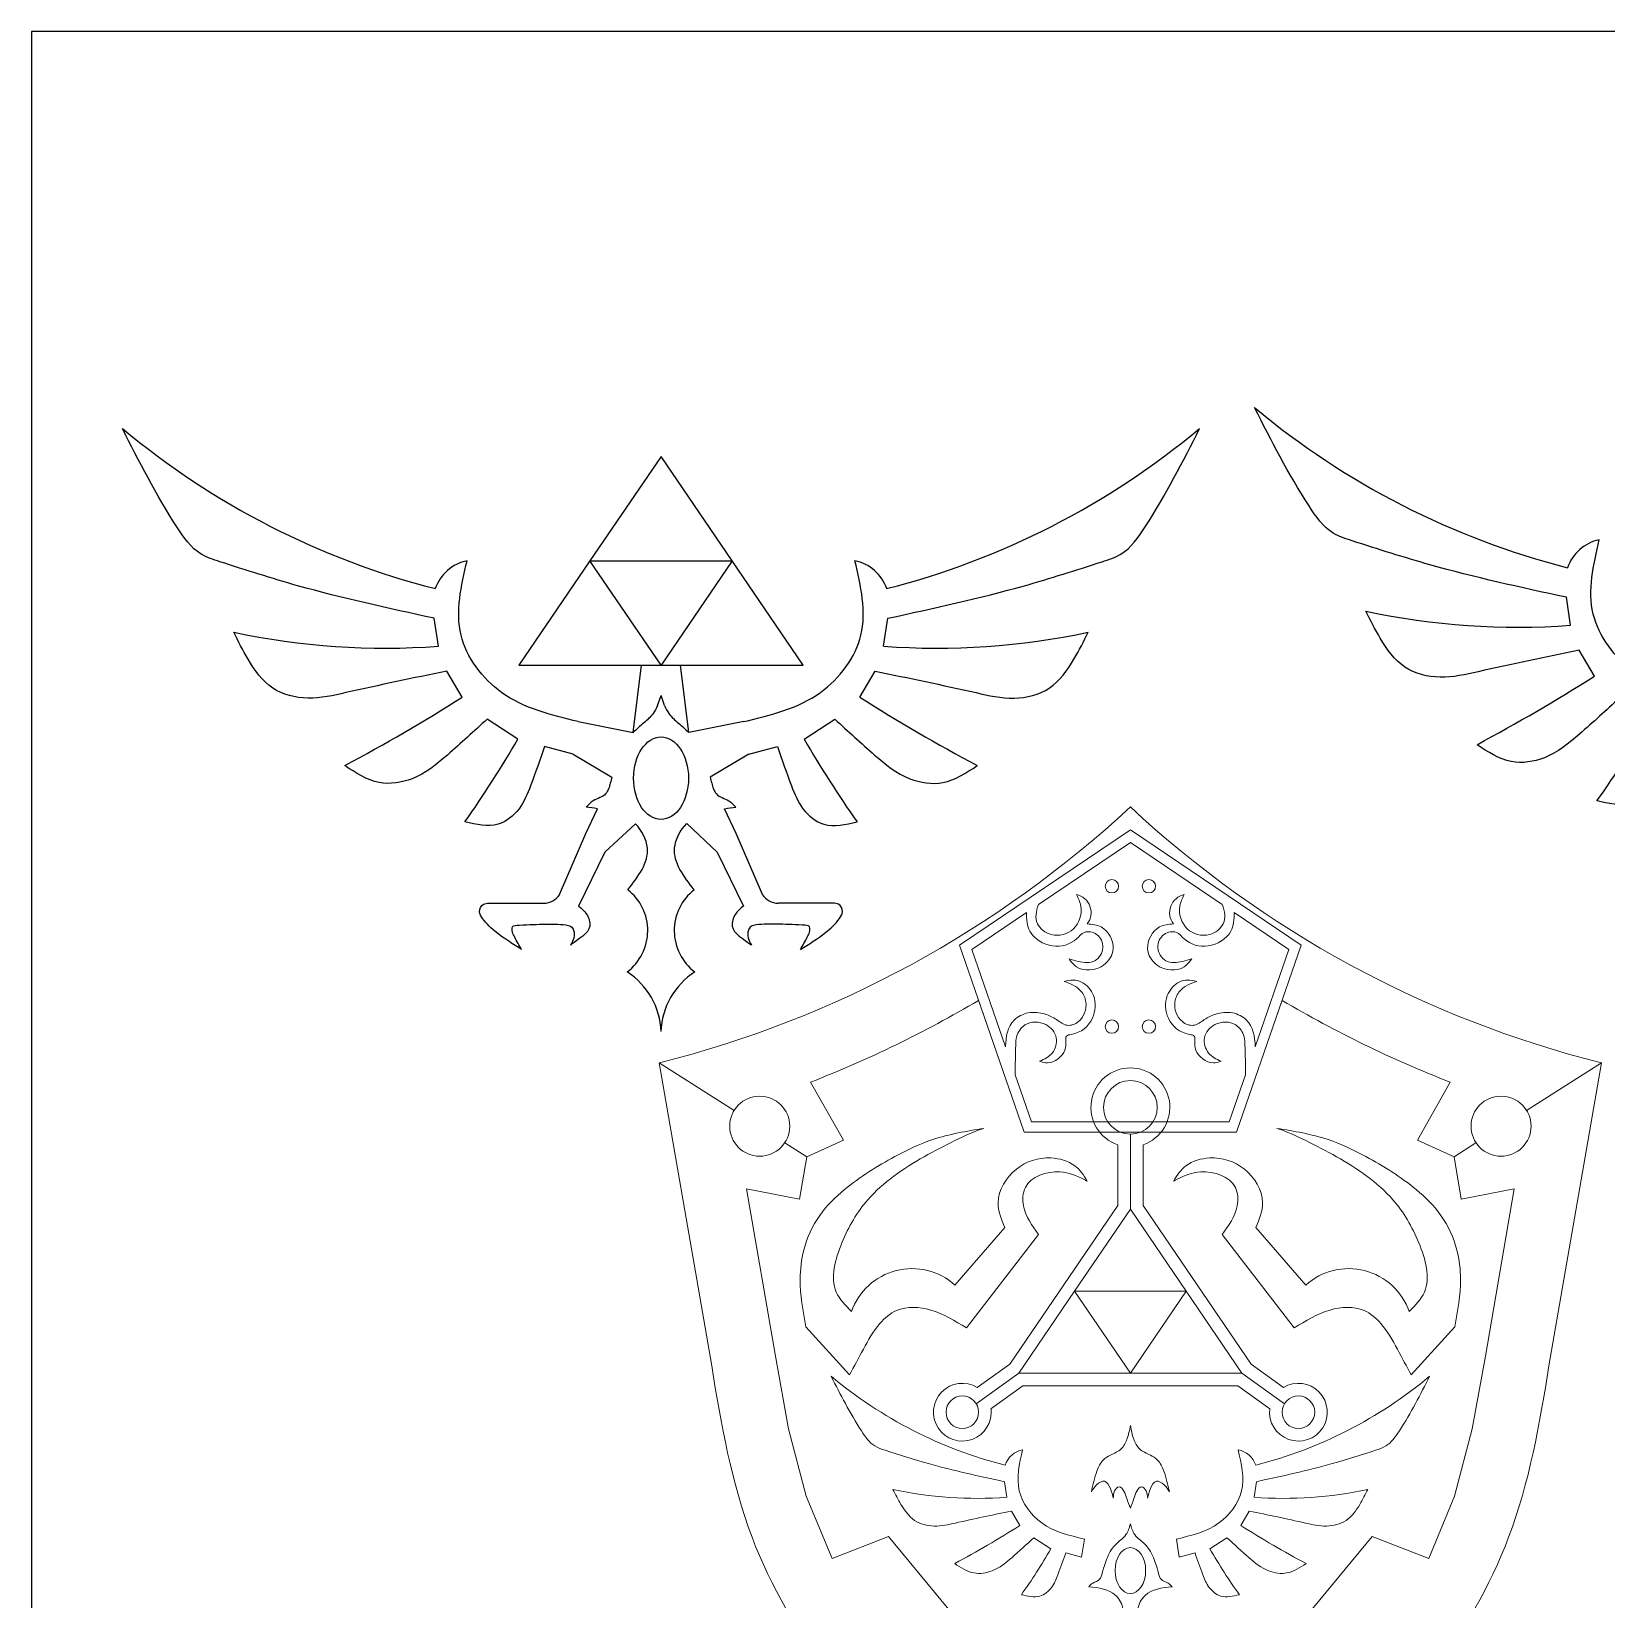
# Model space of a CAD drawing. Header units: inches. Extents: x 0 to 12, y 0 to 12.
# Drawn here: x 0 to 2.781, y 9.231 to 12 of the extents above; entities that cross this region are included whole.
import ezdxf

# ---------------------------------------------------------------- set-up
doc = ezdxf.new("R2010")
doc.units = ezdxf.units.IN
doc.header["$MEASUREMENT"] = 0
doc.layers.get('0').update_dxf_attribs({"color": 5})
doc.layers.add('Wingcrest', color=1, linetype='Continuous')

msp = doc.modelspace()

# ---------------------------------------------------------------- linework, layer by layer
at = {"lineweight": 0}
for p, q in [((1.9402, 10.5901), (1.6385, 10.3864)), ((1.778, 10.4587), (1.9402, 10.5682)), ((2.2419, 10.3864), (1.9402, 10.5901)), ((1.9402, 10.5682), (2.1023, 10.4587)), ((1.6602, 10.3791), (1.7567, 10.4443)), ((2.1236, 10.4443), (2.2202, 10.3791)), ((1.6385, 10.3864), (1.7528, 10.0566)), ((1.7198, 10.2072), (1.6602, 10.3791)), ((2.1276, 10.0566), (2.2419, 10.3864)), ((2.2202, 10.3791), (2.1606, 10.2072)), ((1.7528, 10.0566), (1.6721, 10.2893)), ((2.2082, 10.2893), (2.1276, 10.0566)), ((1.2406, 10.0948), (1.1085, 10.1788)), ((2.7718, 10.1788), (2.6397, 10.0948)), ((1.7657, 10.0747), (1.7369, 10.1579)), ((2.1435, 10.1579), (2.1146, 10.0747)), ((1.3755, 10.1449), (1.4334, 10.0424)), ((2.447, 10.0424), (2.5048, 10.1449)), ((1.9402, 10.0747), (1.7657, 10.0747)), ((2.1146, 10.0747), (1.9402, 10.0747)), ((1.4334, 10.0424), (1.3688, 10.0132)), ((1.9402, 10.0566), (1.7528, 10.0566)), ((1.7528, 10.0566), (1.9402, 10.0566)), ((2.1276, 10.0566), (1.9402, 10.0566)), ((1.9402, 10.0566), (2.1276, 10.0566)), ((1.9402, 9.9204), (1.9402, 10.0529)), ((2.5116, 10.0132), (2.447, 10.0424)), ((1.3688, 10.0132), (1.33, 10.0379)), ((1.3688, 10.0132), (1.3562, 9.9383)), ((1.9179, 10.0343), (1.9179, 9.9272)), ((1.9625, 9.9272), (1.9625, 10.0343)), ((2.5503, 10.0379), (2.5116, 10.0132)), ((2.5241, 9.9383), (2.5116, 10.0132)), ((1.3562, 9.9383), (1.2624, 9.9562)), ((1.2624, 9.9562), (1.3134, 9.6611)), ((2.618, 9.9562), (2.5241, 9.9383)), ((2.567, 9.6611), (2.618, 9.9562)), ((1.9179, 9.9272), (1.7271, 9.6467)), ((1.9402, 9.9204), (1.8417, 9.7756)), ((2.0386, 9.7756), (1.9402, 9.9204)), ((2.1533, 9.6467), (1.9625, 9.9272)), ((1.6305, 9.7866), (1.7185, 9.8882)), ((1.7782, 9.8757), (1.6508, 9.7108)), ((2.1021, 9.8757), (2.2295, 9.7108)), ((2.2499, 9.7866), (2.1619, 9.8882)), ((1.8417, 9.7756), (1.7433, 9.6309)), ((1.9402, 9.6309), (1.8417, 9.7756)), ((1.8417, 9.7756), (2.0386, 9.7756)), ((2.0386, 9.7756), (1.9402, 9.6309)), ((2.1371, 9.6309), (2.0386, 9.7756)), ((1.4443, 9.6277), (1.3674, 9.7127)), ((2.436, 9.6277), (2.5129, 9.7127)), ((1.3134, 9.6611), (1.3367, 9.5328)), ((2.5437, 9.5328), (2.567, 9.6611)), ((1.7433, 9.6309), (1.668, 9.5769)), ((1.7271, 9.6467), (1.6699, 9.6057)), ((1.7433, 9.6309), (1.9402, 9.6309)), ((1.9402, 9.6309), (2.1371, 9.6309)), ((2.1371, 9.6309), (2.2123, 9.5769)), ((2.2105, 9.6057), (2.1533, 9.6467)), ((1.6941, 9.5682), (1.7504, 9.6086)), ((1.7504, 9.6086), (1.9402, 9.6086)), ((1.9402, 9.6086), (2.1299, 9.6086)), ((2.1299, 9.6086), (2.1862, 9.5682)), ((1.3367, 9.5328), (1.3678, 9.4138)), ((2.5125, 9.4138), (2.5437, 9.5328)), ((1.7218, 9.4119), (1.7177, 9.4393)), ((2.1585, 9.4119), (2.1626, 9.4393)), ((1.3678, 9.4138), (1.4135, 9.3035)), ((2.4669, 9.3035), (2.5125, 9.4138)), ((1.7453, 9.362), (1.7301, 9.3875)), ((2.1351, 9.362), (2.1502, 9.3875)), ((1.4135, 9.3035), (1.5133, 9.3424)), ((1.5133, 9.3424), (1.6419, 9.1863)), ((1.7997, 9.3206), (1.7697, 9.3404)), ((1.859, 9.338), (1.8541, 9.306)), ((2.0214, 9.338), (2.0263, 9.306)), ((2.0807, 9.3206), (2.1107, 9.3404)), ((2.2384, 9.1863), (2.367, 9.3424)), ((2.367, 9.3424), (2.4669, 9.3035)), ((1.8541, 9.306), (1.826, 9.3134)), ((2.0263, 9.306), (2.0543, 9.3134))]:
    msp.add_line(p, q, dxfattribs=at)
at = {"color": 250, "lineweight": 0}
for p, q in [((1.1085, 10.1788), (1.201, 9.6437)), ((2.6793, 9.6437), (2.7718, 10.1788))]:
    msp.add_line(p, q, dxfattribs=at)
msp.add_lwpolyline([(0, 0), (12, 0), (12, 12), (0, 12)], close=True)
at = {"lineweight": 0}
for centre, radius in [((1.9076, 10.4906), 0.0118), ((1.9728, 10.4906), 0.0118), ((1.9076, 10.2428), 0.0118), ((1.9728, 10.2428), 0.0118), ((1.2857, 10.067), 0.053), ((2.5946, 10.067), 0.053)]:
    msp.add_circle(centre, radius, dxfattribs=at)
at = {"color": 250, "lineweight": 0}
for centre, start, end in [((0.6441, 12.0241), 284.1261, 312.9293), ((3.2362, 12.0241), 227.0707, 255.8739)]:
    msp.add_arc(centre, 1.9029, start, end, dxfattribs=at)
at = {"lineweight": 0}
for centre, radius, start, end in [((1.8383, 10.4441), 0.0326, 322.4729, 78.1054), ((2.0421, 10.4441), 0.0326, 101.8946, 217.5271), ((0.6441, 12.0241), 2.0166, 291.266, 300.649), ((3.2362, 12.0241), 2.0166, 239.351, 248.734), ((1.9402, 10.1003), 0.0697, 90, 251.3478), ((1.9402, 10.1003), 0.0697, 288.6522, 90), ((1.9402, 10.1003), 0.0474, 0, 180), ((1.9402, 10.1003), 0.0474, 180, 0), ((1.5547, 9.7024), 0.1132, 48.0042, 160.7442), ((2.3256, 9.7024), 0.1132, 19.2558, 131.9958), ((1.9121, 10.2245), 0.7804, 230.1334, 255.6659), ((1.9683, 10.2245), 0.7804, 284.3341, 309.8666), ((1.6435, 9.562), 0.051, 58.8504, 7.0054), ((2.2369, 9.562), 0.051, 172.9946, 121.1496), ((1.6435, 9.562), 0.0288, 0, 180), ((2.2369, 9.562), 0.0288, 0, 180), ((1.6435, 9.562), 0.0288, 180, 0), ((2.2369, 9.562), 0.0288, 180, 0), ((1.7583, 9.4549), 0.0417, 101.4674, 161.1937), ((2.1221, 9.4549), 0.0417, 18.8063, 78.5326), ((1.6698, 10.1213), 0.7114, 257.9267, 274.1924), ((2.2105, 10.1213), 0.7114, 265.8076, 282.0733), ((0.7226, 10.9828), 1.9165, 298.2597, 302.2494), ((3.1577, 10.9828), 1.9165, 237.7506, 241.7403), ((0.9473, 9.8106), 0.9831, 324.5017, 330.1066), ((2.933, 9.8106), 0.9831, 209.8934, 215.4983)]:
    msp.add_arc(centre, radius, start, end, dxfattribs=at)
msp.add_ellipse((1.9402, 9.2824), major_axis=(0, 0.0405), ratio=0.665933, dxfattribs=at)
for points, knots in [([(1.845, 10.476), (1.8483, 10.4694), (1.8578, 10.4501), (1.8456, 10.4102), (1.8026, 10.3986), (1.7693, 10.4243), (1.7737, 10.4464), (1.778, 10.4587)], [0, 0, 0, 0, 0.00433671, 0.01277802, 0.0209013, 0.027078, 0.03417887, 0.03417887, 0.03417887, 0.03417887]), ([(2.0353, 10.476), (2.0321, 10.4694), (2.0225, 10.4501), (2.0348, 10.4102), (2.0778, 10.3986), (2.1111, 10.4243), (2.1067, 10.4464), (2.1023, 10.4587)], [0, 0, 0, 0, 0.00433671, 0.01277802, 0.0209013, 0.027078, 0.03417887, 0.03417887, 0.03417887, 0.03417887]), ([(1.7567, 10.4443), (1.7567, 10.4324), (1.7587, 10.4047), (1.8012, 10.3786), (1.8402, 10.3893), (1.8583, 10.4134), (1.8845, 10.408), (1.8963, 10.3818), (1.8792, 10.3533), (1.8517, 10.3562), (1.8371, 10.3608), (1.8319, 10.3624)], [0.00161532, 0.00161532, 0.00161532, 0.00161532, 0.00843951, 0.01794767, 0.02676165, 0.03034979, 0.03473275, 0.03990875, 0.04526398, 0.05124625, 0.05456569, 0.05456569, 0.05456569, 0.05456569]), ([(2.1236, 10.4443), (2.1236, 10.4324), (2.1217, 10.4047), (2.0791, 10.3786), (2.0401, 10.3893), (2.0221, 10.4134), (1.9958, 10.408), (1.984, 10.3818), (2.0011, 10.3533), (2.0286, 10.3562), (2.0433, 10.3608), (2.0484, 10.3624)], [0.00161532, 0.00161532, 0.00161532, 0.00161532, 0.00843951, 0.01794767, 0.02676165, 0.03034979, 0.03473275, 0.03990875, 0.04526398, 0.05124625, 0.05456569, 0.05456569, 0.05456569, 0.05456569]), ([(1.8319, 10.3624), (1.8358, 10.3571), (1.8498, 10.3391), (1.8935, 10.3429), (1.9175, 10.3829), (1.8962, 10.4214), (1.8727, 10.4235), (1.8641, 10.4243)], [0.00033634, 0.00033634, 0.00033634, 0.00033634, 0.0041984, 0.013742, 0.02052441, 0.02924261, 0.03426993, 0.03426993, 0.03426993, 0.03426993]), ([(2.0484, 10.3624), (2.0445, 10.3571), (2.0305, 10.3391), (1.9868, 10.3429), (1.9628, 10.3829), (1.9842, 10.4214), (2.0076, 10.4235), (2.0162, 10.4243)], [0.00033634, 0.00033634, 0.00033634, 0.00033634, 0.0041984, 0.013742, 0.02052441, 0.02924261, 0.03426993, 0.03426993, 0.03426993, 0.03426993]), ([(1.823, 10.3227), (1.8343, 10.3185), (1.8523, 10.3115), (1.866, 10.2816), (1.8559, 10.2523), (1.8276, 10.2412), (1.8097, 10.2565), (1.7878, 10.2668), (1.7602, 10.2703), (1.7249, 10.2521), (1.7203, 10.2257), (1.7198, 10.2072)], [0.00030639, 0.00030639, 0.00030639, 0.00030639, 0.00723422, 0.01140536, 0.01883983, 0.0229945, 0.02731397, 0.03175048, 0.03768136, 0.04330908, 0.05350238, 0.05350238, 0.05350238, 0.05350238]), ([(1.78, 10.1816), (1.7845, 10.1801), (1.8014, 10.1754), (1.8264, 10.1941), (1.8265, 10.2142), (1.8255, 10.2279), (1.8511, 10.2299), (1.8774, 10.2529), (1.8809, 10.2963), (1.855, 10.3267), (1.8341, 10.3255), (1.823, 10.3227)], [0.000453, 0.000453, 0.000453, 0.000453, 0.00323887, 0.01091014, 0.01408877, 0.01589701, 0.01769875, 0.02708716, 0.03507638, 0.0414146, 0.04796878, 0.04796878, 0.04796878, 0.04796878]), ([(2.1003, 10.1816), (2.0959, 10.1801), (2.0789, 10.1754), (2.0539, 10.1941), (2.0539, 10.2142), (2.0548, 10.2279), (2.0293, 10.2299), (2.0029, 10.2529), (1.9995, 10.2963), (2.0253, 10.3267), (2.0462, 10.3255), (2.0574, 10.3227)], [0.000453, 0.000453, 0.000453, 0.000453, 0.00323887, 0.01091014, 0.01408877, 0.01589701, 0.01769875, 0.02708716, 0.03507638, 0.0414146, 0.04796878, 0.04796878, 0.04796878, 0.04796878]), ([(2.0574, 10.3227), (2.046, 10.3185), (2.028, 10.3115), (2.0144, 10.2816), (2.0244, 10.2523), (2.0528, 10.2412), (2.0707, 10.2565), (2.0926, 10.2668), (2.1201, 10.2703), (2.1554, 10.2521), (2.16, 10.2257), (2.1606, 10.2072)], [0.00030639, 0.00030639, 0.00030639, 0.00030639, 0.00723422, 0.01140536, 0.01883983, 0.0229945, 0.02731397, 0.03175048, 0.03768136, 0.04330908, 0.05350238, 0.05350238, 0.05350238, 0.05350238]), ([(1.78, 10.1816), (1.7883, 10.1855), (1.8051, 10.1935), (1.8144, 10.2249), (1.7913, 10.2523), (1.7543, 10.2526), (1.7385, 10.2286), (1.7372, 10.1977), (1.737, 10.1753), (1.7369, 10.1579)], [0.0000638, 0.0000638, 0.0000638, 0.0000638, 0.00537861, 0.01092551, 0.01688756, 0.02427956, 0.02934575, 0.0323294, 0.04278048, 0.04278048, 0.04278048, 0.04278048]), ([(2.1003, 10.1816), (2.0921, 10.1855), (2.0753, 10.1935), (2.066, 10.2249), (2.0891, 10.2523), (2.126, 10.2526), (2.1418, 10.2286), (2.1431, 10.1977), (2.1434, 10.1753), (2.1435, 10.1579)], [0.0000638, 0.0000638, 0.0000638, 0.0000638, 0.00537861, 0.01092551, 0.01688756, 0.02427956, 0.02934575, 0.0323294, 0.04278048, 0.04278048, 0.04278048, 0.04278048]), ([(1.6816, 10.0632), (1.651, 10.0582), (1.5961, 10.0492), (1.5139, 10.0093), (1.4449, 9.9667), (1.3876, 9.9108), (1.362, 9.8541), (1.3538, 9.7858), (1.3622, 9.7408), (1.3674, 9.7127)], [0, 0, 0, 0, 0.0185093, 0.0331391, 0.054433, 0.0670295, 0.0805547, 0.0908208, 0.1078467, 0.1078467, 0.1078467, 0.1078467]), ([(1.4478, 9.7398), (1.4371, 9.7506), (1.405, 9.7832), (1.4285, 9.8655), (1.4781, 9.9506), (1.5571, 10.0045), (1.6285, 10.0408), (1.664, 10.0576), (1.6816, 10.0632)], [0, 0, 0, 0, 0.00874255, 0.02624393, 0.04399088, 0.06904044, 0.08130712, 0.09240467, 0.09240467, 0.09240467, 0.09240467]), ([(2.1988, 10.0632), (2.2294, 10.0582), (2.2842, 10.0492), (2.3664, 10.0093), (2.4354, 9.9667), (2.4927, 9.9108), (2.5183, 9.8541), (2.5265, 9.7858), (2.5182, 9.7408), (2.5129, 9.7127)], [0, 0, 0, 0, 0.0185093, 0.0331391, 0.054433, 0.0670295, 0.0805547, 0.0908208, 0.1078467, 0.1078467, 0.1078467, 0.1078467]), ([(2.4325, 9.7398), (2.4432, 9.7506), (2.4753, 9.7832), (2.4518, 9.8655), (2.4023, 9.9506), (2.3232, 10.0045), (2.2518, 10.0408), (2.2163, 10.0576), (2.1988, 10.0632)], [0, 0, 0, 0, 0.00874255, 0.02624393, 0.04399088, 0.06904044, 0.08130712, 0.09240467, 0.09240467, 0.09240467, 0.09240467]), ([(1.7185, 9.8882), (1.7125, 9.9028), (1.6977, 9.9389), (1.7336, 9.9981), (1.7928, 10.0166), (1.8427, 10.0023), (1.8578, 9.9807), (1.8636, 9.9702)], [0, 0, 0, 0, 0.0091162, 0.02256182, 0.03539583, 0.04424211, 0.051276, 0.051276, 0.051276, 0.051276]), ([(2.1619, 9.8882), (2.1679, 9.9028), (2.1827, 9.9389), (2.1467, 9.9981), (2.0875, 10.0166), (2.0377, 10.0023), (2.0225, 9.9807), (2.0167, 9.9702)], [0, 0, 0, 0, 0.0091162, 0.02256182, 0.03539583, 0.04424211, 0.051276, 0.051276, 0.051276, 0.051276]), ([(1.7782, 9.8757), (1.7667, 9.8914), (1.7484, 9.9162), (1.7511, 9.974), (1.811, 9.994), (1.8471, 9.979), (1.862, 9.971), (1.8636, 9.9702)], [0, 0, 0, 0, 0.01143883, 0.01801906, 0.03139935, 0.04037691, 0.0415103, 0.0415103, 0.0415103, 0.0415103]), ([(2.1021, 9.8757), (2.1137, 9.8914), (2.1319, 9.9162), (2.1293, 9.974), (2.0693, 9.994), (2.0333, 9.979), (2.0184, 9.971), (2.0167, 9.9702)], [0, 0, 0, 0, 0.01143883, 0.01801906, 0.03139935, 0.04037691, 0.0415103, 0.0415103, 0.0415103, 0.0415103]), ([(1.4443, 9.6277), (1.4524, 9.6429), (1.469, 9.674), (1.4921, 9.7158), (1.5319, 9.7505), (1.5938, 9.7462), (1.6308, 9.7232), (1.6508, 9.7108)], [0, 0, 0, 0, 0.01038254, 0.02111262, 0.02864786, 0.04065201, 0.05478983, 0.05478983, 0.05478983, 0.05478983]), ([(2.436, 9.6277), (2.4279, 9.6429), (2.4114, 9.674), (2.3883, 9.7158), (2.3484, 9.7505), (2.2865, 9.7462), (2.2495, 9.7232), (2.2295, 9.7108)], [0, 0, 0, 0, 0.01038254, 0.02111262, 0.02864786, 0.04065201, 0.05478983, 0.05478983, 0.05478983, 0.05478983]), ([(1.7177, 9.4393), (1.6727, 9.4491), (1.6016, 9.4645), (1.5269, 9.4885), (1.483, 9.5027), (1.45, 9.5504), (1.4282, 9.5932), (1.4118, 9.6255)], [0, 0, 0, 0, 0.02753964, 0.04351363, 0.0474821, 0.05463243, 0.07669562, 0.07669562, 0.07669562, 0.07669562]), ([(2.1626, 9.4393), (2.2077, 9.4491), (2.2788, 9.4645), (2.3534, 9.4885), (2.3973, 9.5027), (2.4304, 9.5504), (2.4521, 9.5932), (2.4685, 9.6255)], [0, 0, 0, 0, 0.02753964, 0.04351363, 0.0474821, 0.05463243, 0.07669562, 0.07669562, 0.07669562, 0.07669562]), ([(1.9402, 9.5383), (1.9386, 9.5303), (1.9359, 9.5158), (1.9251, 9.4949), (1.9069, 9.4877), (1.8894, 9.4773), (1.8783, 9.4534), (1.874, 9.4338), (1.8714, 9.4216)], [0, 0, 0, 0, 0.00496667, 0.00889983, 0.01334248, 0.01630321, 0.02086423, 0.02843291, 0.02843291, 0.02843291, 0.02843291]), ([(1.9402, 9.5383), (1.9417, 9.5303), (1.9445, 9.5158), (1.9552, 9.4949), (1.9735, 9.4877), (1.9909, 9.4773), (2.0021, 9.4534), (2.0063, 9.4338), (2.009, 9.4216)], [0, 0, 0, 0, 0.00496667, 0.00889983, 0.01334248, 0.01630321, 0.02086423, 0.02843291, 0.02843291, 0.02843291, 0.02843291]), ([(1.859, 9.338), (1.8324, 9.3443), (1.7831, 9.3561), (1.7329, 9.4228), (1.7442, 9.471), (1.75, 9.4957)], [0, 0, 0, 0, 0.01607831, 0.02987121, 0.04449574, 0.04449574, 0.04449574, 0.04449574]), ([(2.0214, 9.338), (2.0479, 9.3443), (2.0973, 9.3561), (2.1475, 9.4228), (2.1362, 9.471), (2.1304, 9.4957)], [0, 0, 0, 0, 0.01607831, 0.02987121, 0.04449574, 0.04449574, 0.04449574, 0.04449574]), ([(1.91, 9.4105), (1.9086, 9.4159), (1.9061, 9.4264), (1.896, 9.4444), (1.879, 9.4344), (1.8739, 9.4259), (1.8714, 9.4216)], [0, 0, 0, 0, 0.00351206, 0.00679766, 0.00978558, 0.01288207, 0.01288207, 0.01288207, 0.01288207]), ([(1.9402, 9.3923), (1.9379, 9.3981), (1.934, 9.4084), (1.9306, 9.4215), (1.9208, 9.4339), (1.9103, 9.4224), (1.9101, 9.4146), (1.91, 9.4105)], [0, 0, 0, 0, 0.00367448, 0.00651244, 0.00872326, 0.0109429, 0.0134626, 0.0134626, 0.0134626, 0.0134626]), ([(1.9402, 9.3923), (1.9424, 9.3981), (1.9464, 9.4084), (1.9497, 9.4215), (1.9596, 9.4339), (1.9701, 9.4224), (1.9703, 9.4146), (1.9704, 9.4105)], [0, 0, 0, 0, 0.00367448, 0.00651244, 0.00872326, 0.0109429, 0.0134626, 0.0134626, 0.0134626, 0.0134626]), ([(1.9704, 9.4105), (1.9717, 9.4159), (1.9743, 9.4264), (1.9844, 9.4444), (2.0014, 9.4344), (2.0064, 9.4259), (2.009, 9.4216)], [0, 0, 0, 0, 0.00351206, 0.00679766, 0.00978558, 0.01288207, 0.01288207, 0.01288207, 0.01288207]), ([(1.7301, 9.3875), (1.6972, 9.3806), (1.6519, 9.3712), (1.5948, 9.3579), (1.5563, 9.3675), (1.5355, 9.3969), (1.5255, 9.4168), (1.521, 9.4257)], [0, 0, 0, 0, 0.02023305, 0.02779216, 0.03497388, 0.04239776, 0.04841567, 0.04841567, 0.04841567, 0.04841567]), ([(2.1502, 9.3875), (2.1832, 9.3806), (2.2285, 9.3712), (2.2855, 9.3579), (2.3241, 9.3675), (2.3448, 9.3969), (2.3548, 9.4168), (2.3593, 9.4257)], [0, 0, 0, 0, 0.02023305, 0.02779216, 0.03497388, 0.04239776, 0.04841567, 0.04841567, 0.04841567, 0.04841567]), ([(1.9402, 9.3649), (1.9383, 9.358), (1.9351, 9.3469), (1.9212, 9.3349), (1.9051, 9.3207), (1.8966, 9.2985), (1.891, 9.2801), (1.8872, 9.2647), (1.8741, 9.262), (1.8688, 9.2562), (1.8667, 9.2538)], [0, 0, 0, 0, 0.00412311, 0.00675957, 0.01082209, 0.01687384, 0.02044886, 0.02277519, 0.025562, 0.02745838, 0.02745838, 0.02745838, 0.02745838]), ([(1.9402, 9.3649), (1.9421, 9.358), (1.9452, 9.3469), (1.9592, 9.3349), (1.9752, 9.3207), (1.9837, 9.2985), (1.9894, 9.2801), (1.9932, 9.2647), (2.0063, 9.262), (2.0115, 9.2562), (2.0137, 9.2538)], [0, 0, 0, 0, 0.00412311, 0.00675957, 0.01082209, 0.01687384, 0.02044886, 0.02277519, 0.025562, 0.02745838, 0.02745838, 0.02745838, 0.02745838]), ([(1.7697, 9.3404), (1.7568, 9.3286), (1.7338, 9.3073), (1.7007, 9.28), (1.6609, 9.2742), (1.6408, 9.2876), (1.63, 9.2948)], [0, 0, 0, 0, 0.01052872, 0.01884852, 0.02537562, 0.03288337, 0.03288337, 0.03288337, 0.03288337]), ([(2.1107, 9.3404), (2.1235, 9.3286), (2.1465, 9.3073), (2.1797, 9.28), (2.2194, 9.2742), (2.2396, 9.2876), (2.2503, 9.2948)], [0, 0, 0, 0, 0.01052872, 0.01884852, 0.02537562, 0.03288337, 0.03288337, 0.03288337, 0.03288337]), ([(1.826, 9.3134), (1.8216, 9.3006), (1.8143, 9.2798), (1.803, 9.2514), (1.779, 9.2321), (1.759, 9.237), (1.7477, 9.2397)], [0, 0, 0, 0, 0.00813648, 0.01321573, 0.01827977, 0.02485473, 0.02485473, 0.02485473, 0.02485473]), ([(2.0543, 9.3134), (2.0588, 9.3006), (2.0661, 9.2798), (2.0774, 9.2514), (2.1014, 9.2321), (2.1213, 9.237), (2.1326, 9.2397)], [0, 0, 0, 0, 0.00813648, 0.01321573, 0.01827977, 0.02485473, 0.02485473, 0.02485473, 0.02485473]), ([(1.9076, 9.1729), (1.9179, 9.1862), (1.9344, 9.2075), (1.9118, 9.249), (1.8843, 9.2519), (1.8667, 9.2538)], [0, 0, 0, 0, 0.00906876, 0.01459213, 0.02458282, 0.02458282, 0.02458282, 0.02458282]), ([(1.9728, 9.1729), (1.9625, 9.1862), (1.9459, 9.2075), (1.9686, 9.249), (1.996, 9.2519), (2.0137, 9.2538)], [0, 0, 0, 0, 0.00906876, 0.01459213, 0.02458282, 0.02458282, 0.02458282, 0.02458282])]:
    msp.add_open_spline(points, degree=3, knots=knots, dxfattribs=at)
at = {"color": 250, "lineweight": 0}
for points in [[(1.9402, 8.6309), (1.832, 8.7113), (1.6422, 8.8526), (1.4052, 9.0836), (1.2516, 9.3461), (1.2177, 9.5407), (1.201, 9.6437)], [(1.9402, 8.6309), (2.0483, 8.7113), (2.2382, 8.8526), (2.4752, 9.0836), (2.6287, 9.3461), (2.6626, 9.5407), (2.6793, 9.6437)]]:
    msp.add_open_spline(points, degree=3, knots=[0, 0, 0, 0, 0.0808468, 0.1419248, 0.197496, 0.2597021, 0.2597021, 0.2597021, 0.2597021], dxfattribs=at)
at = {"layer": 'Wingcrest'}
for p, q in [((1.1115, 11.2497), (0.986, 11.0653)), ((1.2369, 11.0653), (1.1115, 11.2497)), ((0.986, 11.0653), (0.8606, 10.8809)), ((1.3623, 10.8809), (1.2369, 11.0653)), ((2.7174, 10.9515), (2.71, 11.0009)), ((0.7184, 10.9145), (0.711, 10.9639)), ((1.5045, 10.9145), (1.5119, 10.9639)), ((2.7596, 10.8617), (2.7323, 10.9076)), ((0.8606, 10.8809), (1.0769, 10.8809)), ((1.0626, 10.7621), (1.0769, 10.8809)), ((1.146, 10.8809), (1.3623, 10.8809)), ((1.1603, 10.7621), (1.146, 10.8809)), ((0.7606, 10.8247), (0.7333, 10.8706)), ((1.4623, 10.8247), (1.4896, 10.8706)), ((0.8586, 10.7502), (0.8046, 10.7859)), ((0.9653, 10.7815), (1.0626, 10.7621)), ((1.2576, 10.7815), (1.1603, 10.7621)), ((1.3643, 10.7502), (1.4183, 10.7859)), ((0.9564, 10.724), (0.906, 10.7372)), ((1.2665, 10.724), (1.3169, 10.7372)), ((0.9564, 10.724), (1.0249, 10.6834)), ((1.2665, 10.724), (1.198, 10.6834)), ((0.9787, 10.5841), (0.9992, 10.6277)), ((1.2442, 10.5841), (1.2237, 10.6277)), ((1.0662, 10.601), (1.0123, 10.5506)), ((1.157, 10.6013), (1.2106, 10.5506)), ((0.9325, 10.4763), (0.9787, 10.5841)), ((1.2904, 10.4763), (1.2442, 10.5841)), ((1.0123, 10.5506), (0.9657, 10.4557)), ((1.2106, 10.5506), (1.2572, 10.4557)), ((0.8075, 10.4608), (0.9045, 10.4608)), ((1.4154, 10.4608), (1.3184, 10.4608))]:
    msp.add_line(p, q, dxfattribs=at)
at = {"layer": 'Wingcrest', "color": 2}
for p, q in [((1.1115, 10.8809), (0.986, 11.0653)), ((0.986, 11.0653), (1.2369, 11.0653)), ((1.2369, 11.0653), (1.1115, 10.8809)), ((1.0769, 10.8809), (1.146, 10.8809)), ((1.105, 10.8098), (1.1116, 10.8278)), ((1.1179, 10.8098), (1.1116, 10.8278))]:
    msp.add_line(p, q, dxfattribs=at)
at = {"layer": 'Wingcrest'}
for centre, radius, start, end in [((3.0598, 12.4142), 1.4047, 230.1334, 255.6659), ((1.0608, 12.3772), 1.4047, 230.1334, 255.6659), ((1.1621, 12.3772), 1.4047, 284.3341, 309.8666), ((2.783, 11.029), 0.075, 101.4674, 161.1937), ((0.784, 10.992), 0.075, 101.4674, 161.1937), ((1.4389, 10.992), 0.075, 18.8063, 78.5326), ((2.6238, 12.2285), 1.2804, 257.9267, 274.1924), ((0.6248, 12.1915), 1.2804, 257.9267, 274.1924), ((1.5981, 12.1915), 1.2804, 265.8076, 282.0733), ((0.9189, 13.7792), 3.4497, 298.2597, 302.2494), ((-1.0801, 13.7422), 3.4497, 298.2597, 302.2494), ((3.303, 13.7422), 3.4497, 237.7506, 241.7403), ((1.3233, 11.6692), 1.7696, 324.5017, 330.1066), ((-0.6756, 11.6322), 1.7696, 324.5017, 330.1066), ((2.8985, 11.6322), 1.7696, 209.8934, 215.4983), ((0.9969, 10.4124), 0.0912, 306.8379, 52.1804), ((1.226, 10.4124), 0.0912, 127.8196, 233.1621), ((0.9039, 10.4948), 0.0341, 271.0459, 327.1361), ((1.319, 10.4948), 0.0341, 212.8639, 268.9541), ((0.9812, 10.2297), 0.1304, 1.9204, 57.3192), ((1.2417, 10.2297), 0.1304, 122.6808, 178.0796)]:
    msp.add_arc(centre, radius, start, end, dxfattribs=at)
at = {"layer": 'Wingcrest', "color": 2}
msp.add_ellipse((1.1115, 10.6815), major_axis=(0, 0.0728), ratio=0.665933, dxfattribs=at)
at = {"layer": 'Wingcrest'}
for points, knots in [([(2.71, 11.0009), (2.629, 11.0185), (2.501, 11.0463), (2.3666, 11.0894), (2.2876, 11.1149), (2.2281, 11.2008), (2.1889, 11.2778), (2.1594, 11.336)], [0, 0, 0, 0, 0.02753964, 0.04351363, 0.0474821, 0.05463243, 0.07669562, 0.07669562, 0.07669562, 0.07669562]), ([(0.711, 10.9639), (0.63, 10.9815), (0.502, 11.0093), (0.3676, 11.0524), (0.2886, 11.0779), (0.2291, 11.1638), (0.19, 11.2408), (0.1604, 11.299)], [0, 0, 0, 0, 0.02753964, 0.04351363, 0.0474821, 0.05463243, 0.07669562, 0.07669562, 0.07669562, 0.07669562]), ([(1.5119, 10.9639), (1.5929, 10.9815), (1.7209, 11.0093), (1.8553, 11.0524), (1.9343, 11.0779), (1.9938, 11.1638), (2.0329, 11.2408), (2.0625, 11.299)], [0, 0, 0, 0, 0.02753964, 0.04351363, 0.0474821, 0.05463243, 0.07669562, 0.07669562, 0.07669562, 0.07669562]), ([(2.9643, 10.8185), (2.9165, 10.8299), (2.8277, 10.8511), (2.7373, 10.9712), (2.7576, 11.0579), (2.7681, 11.1025)], [0, 0, 0, 0, 0.01607831, 0.02987121, 0.04449574, 0.04449574, 0.04449574, 0.04449574]), ([(0.9653, 10.7815), (0.9175, 10.7929), (0.8287, 10.8141), (0.7383, 10.9342), (0.7587, 11.0209), (0.7691, 11.0655)], [0, 0, 0, 0, 0.01607831, 0.02987121, 0.04449574, 0.04449574, 0.04449574, 0.04449574]), ([(1.2576, 10.7815), (1.3054, 10.7929), (1.3942, 10.8141), (1.4846, 10.9342), (1.4642, 11.0209), (1.4538, 11.0655)], [0, 0, 0, 0, 0.01607831, 0.02987121, 0.04449574, 0.04449574, 0.04449574, 0.04449574]), ([(2.7323, 10.9076), (2.673, 10.8953), (2.5915, 10.8784), (2.4888, 10.8544), (2.4194, 10.8716), (2.382, 10.9246), (2.3641, 10.9604), (2.356, 10.9764)], [0, 0, 0, 0, 0.02023305, 0.02779216, 0.03497388, 0.04239776, 0.04841567, 0.04841567, 0.04841567, 0.04841567]), ([(0.7333, 10.8706), (0.674, 10.8583), (0.5925, 10.8414), (0.4898, 10.8174), (0.4204, 10.8346), (0.3831, 10.8876), (0.3651, 10.9234), (0.357, 10.9394)], [0, 0, 0, 0, 0.02023305, 0.02779216, 0.03497388, 0.04239776, 0.04841567, 0.04841567, 0.04841567, 0.04841567]), ([(1.4896, 10.8706), (1.5489, 10.8583), (1.6304, 10.8414), (1.7331, 10.8174), (1.8025, 10.8346), (1.8398, 10.8876), (1.8578, 10.9234), (1.8659, 10.9394)], [0, 0, 0, 0, 0.02023305, 0.02779216, 0.03497388, 0.04239776, 0.04841567, 0.04841567, 0.04841567, 0.04841567]), ([(2.8036, 10.8229), (2.7804, 10.8016), (2.739, 10.7634), (2.6793, 10.7142), (2.6078, 10.7038), (2.5715, 10.7279), (2.5522, 10.7407)], [0, 0, 0, 0, 0.01052872, 0.01884852, 0.02537562, 0.03288337, 0.03288337, 0.03288337, 0.03288337]), ([(0.8046, 10.7859), (0.7814, 10.7646), (0.74, 10.7264), (0.6803, 10.6772), (0.6088, 10.6668), (0.5726, 10.6909), (0.5532, 10.7037)], [0, 0, 0, 0, 0.01052872, 0.01884852, 0.02537562, 0.03288337, 0.03288337, 0.03288337, 0.03288337]), ([(1.4183, 10.7859), (1.4415, 10.7646), (1.4829, 10.7264), (1.5426, 10.6772), (1.6141, 10.6668), (1.6503, 10.6909), (1.6697, 10.7037)], [0, 0, 0, 0, 0.01052872, 0.01884852, 0.02537562, 0.03288337, 0.03288337, 0.03288337, 0.03288337]), ([(2.905, 10.7742), (2.8969, 10.7512), (2.8839, 10.7138), (2.8635, 10.6626), (2.8203, 10.628), (2.7844, 10.6367), (2.7641, 10.6416)], [0, 0, 0, 0, 0.00813648, 0.01321573, 0.01827977, 0.02485473, 0.02485473, 0.02485473, 0.02485473]), ([(0.906, 10.7372), (0.8979, 10.7142), (0.8849, 10.6768), (0.8645, 10.6256), (0.8213, 10.591), (0.7854, 10.5997), (0.7651, 10.6046)], [0, 0, 0, 0, 0.00813648, 0.01321573, 0.01827977, 0.02485473, 0.02485473, 0.02485473, 0.02485473]), ([(1.3169, 10.7372), (1.325, 10.7142), (1.338, 10.6768), (1.3584, 10.6256), (1.4016, 10.591), (1.4375, 10.5997), (1.4578, 10.6046)], [0, 0, 0, 0, 0.00813648, 0.01321573, 0.01827977, 0.02485473, 0.02485473, 0.02485473, 0.02485473]), ([(1.0249, 10.6834), (1.0239, 10.68), (1.021, 10.6697), (1.0161, 10.6496), (0.9925, 10.6448), (0.983, 10.6343), (0.9792, 10.6301)], [0.019275181, 0.019275181, 0.019275181, 0.019275181, 0.020448856, 0.02277519, 0.025561995, 0.027458383, 0.027458383, 0.027458383, 0.027458383]), ([(1.198, 10.6834), (1.199, 10.68), (1.2019, 10.6697), (1.2068, 10.6496), (1.2304, 10.6448), (1.2399, 10.6343), (1.2437, 10.6301)], [0.019275181, 0.019275181, 0.019275181, 0.019275181, 0.020448856, 0.02277519, 0.025561995, 0.027458383, 0.027458383, 0.027458383, 0.027458383]), ([(1.0528, 10.4844), (1.0713, 10.5082), (1.1006, 10.546), (1.0776, 10.5896), (1.0662, 10.601)], [0, 0, 0, 0, 0.00906876, 0.01436878, 0.01436878, 0.01436878, 0.01436878]), ([(1.1701, 10.4844), (1.1516, 10.5082), (1.1222, 10.5462), (1.1454, 10.5899), (1.157, 10.6013)], [0, 0, 0, 0, 0.00906876, 0.01440993, 0.01440993, 0.01440993, 0.01440993]), ([(0.8654, 10.3789), (0.8502, 10.3885), (0.825, 10.4043), (0.8003, 10.427), (0.7883, 10.4459), (0.7957, 10.4602), (0.8042, 10.4606), (0.8075, 10.4608)], [0, 0, 0, 0, 0.00596177, 0.00986587, 0.01130521, 0.01296865, 0.01403095, 0.01403095, 0.01403095, 0.01403095]), ([(1.3575, 10.3789), (1.3727, 10.3885), (1.3979, 10.4043), (1.4227, 10.427), (1.4346, 10.4459), (1.4272, 10.4602), (1.4187, 10.4606), (1.4154, 10.4608)], [0, 0, 0, 0, 0.00596177, 0.00986587, 0.01130521, 0.01296865, 0.01403095, 0.01403095, 0.01403095, 0.01403095]), ([(0.9657, 10.4557), (0.971, 10.4514), (0.9818, 10.4426), (0.9922, 10.4099), (0.9646, 10.3978), (0.9523, 10.387), (0.9519, 10.3866)], [0, 0, 0, 0, 0.002263082, 0.004672888, 0.009805081, 0.009973743, 0.009973743, 0.009973743, 0.009973743]), ([(1.2572, 10.4557), (1.2519, 10.4514), (1.2411, 10.4426), (1.2307, 10.4099), (1.2583, 10.3978), (1.2706, 10.387), (1.271, 10.3866)], [0, 0, 0, 0, 0.002263082, 0.004672888, 0.009805081, 0.009973743, 0.009973743, 0.009973743, 0.009973743]), ([(0.8654, 10.3789), (0.8611, 10.3862), (0.8552, 10.3964), (0.849, 10.409), (0.8474, 10.4217), (0.8758, 10.4228), (0.9032, 10.424), (0.934, 10.4242), (0.9527, 10.4211), (0.9612, 10.4074), (0.9566, 10.3948), (0.9519, 10.3866)], [0, 0, 0, 0, 0.00278599, 0.00388366, 0.00486863, 0.00626844, 0.01134116, 0.01538852, 0.01640716, 0.01732059, 0.0203083, 0.0203083, 0.0203083, 0.0203083]), ([(1.3575, 10.3789), (1.3618, 10.3862), (1.3677, 10.3964), (1.3739, 10.409), (1.3755, 10.4217), (1.3471, 10.4228), (1.3197, 10.424), (1.2889, 10.4242), (1.2702, 10.4211), (1.2617, 10.4074), (1.2663, 10.3948), (1.271, 10.3866)], [0, 0, 0, 0, 0.00278599, 0.00388366, 0.00486863, 0.00626844, 0.01134116, 0.01538852, 0.01640716, 0.01732059, 0.0203083, 0.0203083, 0.0203083, 0.0203083])]:
    msp.add_open_spline(points, degree=3, knots=knots, dxfattribs=at)
at = {"layer": 'Wingcrest', "color": 2}
for points in [[(1.105, 10.8098), (1.103, 10.8047), (1.097, 10.7929), (1.0804, 10.7786), (1.0682, 10.768), (1.0626, 10.7621)], [(1.1179, 10.8098), (1.1199, 10.8047), (1.1259, 10.7929), (1.1425, 10.7786), (1.1547, 10.768), (1.1603, 10.7621)]]:
    msp.add_open_spline(points, degree=3, knots=[0.002295499, 0.002295499, 0.002295499, 0.002295499, 0.004123113, 0.006759574, 0.009461997, 0.009461997, 0.009461997, 0.009461997], dxfattribs=at)
at = {"layer": 'Wingcrest'}
for points in [[(0.9992, 10.6277), (0.9926, 10.6286), (0.9859, 10.6293), (0.9792, 10.6301)], [(1.2237, 10.6277), (1.2304, 10.6286), (1.237, 10.6293), (1.2437, 10.6301)]]:
    msp.add_open_spline(points, degree=3, dxfattribs=at)

doc.saveas('drawing.dxf')
